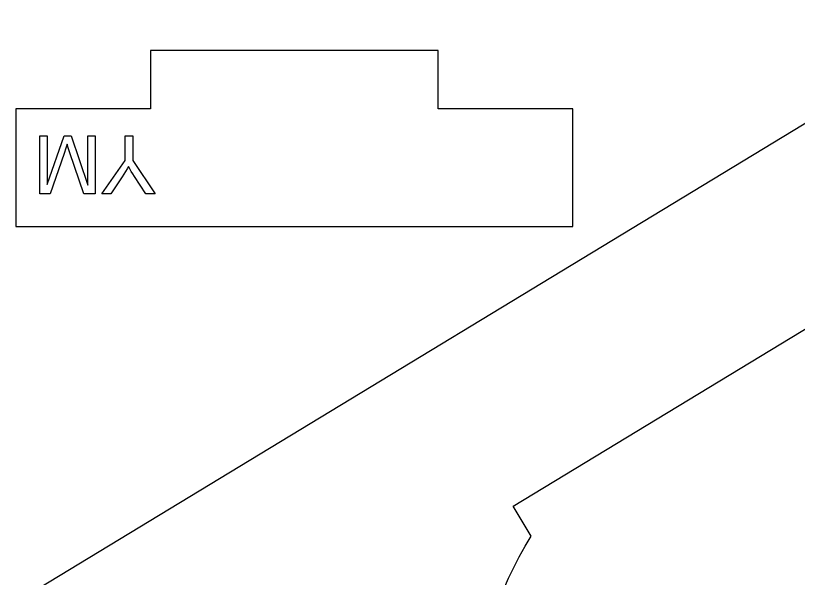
# Model space of a CAD drawing. Extents: x -318 to 296, y -196 to 234.
# Drawn here: x -277.1 to -142.4, y 18.9 to 115.7 of the extents above; entities that cross this region are included whole.
import ezdxf

# ---------------------------------------------------------------- set-up
doc = ezdxf.new("R2010")
doc.units = 0
doc.layers.add('10MM_MATERIAL', color=18, linetype='CONTINUOUS')
doc.layers.add('TEXT_ONLY', color=1, linetype='CONTINUOUS')

msp = doc.modelspace()

# ---------------------------------------------------------------- linework, layer by layer
at = {"layer": '10MM_MATERIAL'}
for points in [[(19.44, 194.73), (-274.77, 16.08)], [(-193.07, 16.99), (-192.25, 18.89), (-191.37, 20.75), (-190.42, 22.58), (-189.42, 24.37), (-188.36, 26.13), (-191.47, 31.26), (54.96, 180.9)]]:
    msp.add_lwpolyline(points, dxfattribs=at)
msp.add_lwpolyline([(-181.2, 99.7), (-203.42, 99.7), (-204.39, 99.7), (-204.39, 109.7), (-253.86, 109.7), (-253.86, 99.7), (-254.84, 99.7), (-277.05, 99.7), (-277.05, 79.4), (-181.2, 79.4)], close=True, dxfattribs=at)
at = {"layer": 'TEXT_ONLY'}
for points in [[(-263.36, 95.04), (-263.36, 85.04), (-265.35, 85.04), (-267.72, 92.12), (-268, 92.99), (-268.2, 93.6), (-268.42, 92.93), (-268.73, 92), (-271.12, 85.04), (-272.9, 85.04), (-272.9, 95.04), (-271.63, 95.04), (-271.63, 86.67), (-268.72, 95.04), (-267.53, 95.04), (-264.64, 86.53), (-264.64, 95.04)], [(-256.9, 95.04), (-256.9, 90.81), (-253.05, 85.04), (-254.66, 85.04), (-256.63, 88.06), (-256.9, 88.48), (-257.16, 88.9), (-257.41, 89.33), (-257.65, 89.75), (-257.88, 89.35), (-258.14, 88.92), (-258.74, 87.98), (-260.67, 85.04), (-262.22, 85.04), (-258.23, 90.81), (-258.23, 95.04)]]:
    msp.add_lwpolyline(points, close=True, dxfattribs=at)

doc.saveas('drawing.dxf')
